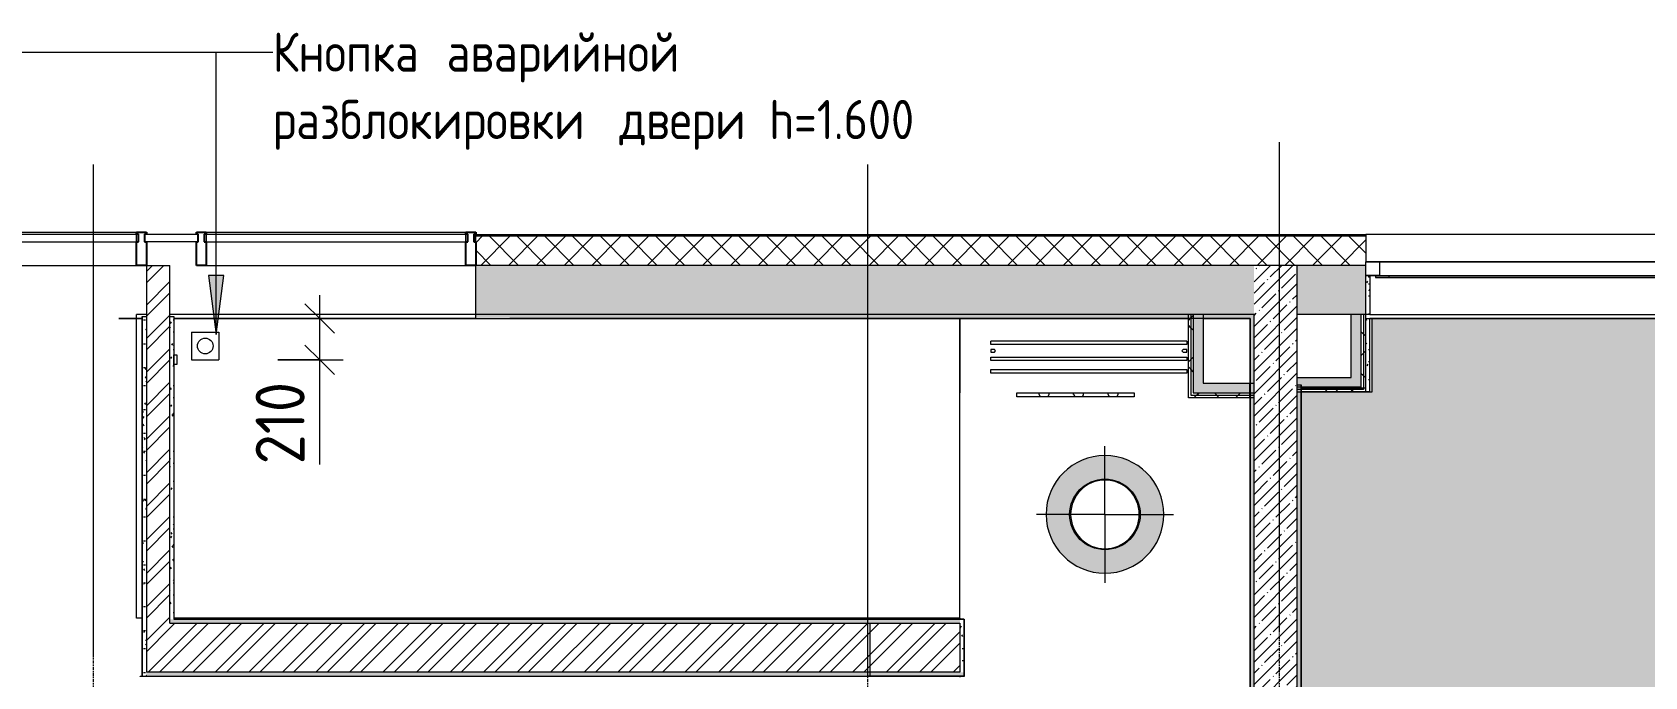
# Model space of a CAD drawing. Header units: millimetres. Extents: x 81610 to 276841, y -8553 to 29000.
# Drawn here: x 94348 to 102573, y 19302 to 22589 of the extents above; entities that cross this region are included whole.
import ezdxf

# ---------------------------------------------------------------- set-up
doc = ezdxf.new("R2010")
doc.units = ezdxf.units.MM
doc.linetypes.add('Осевая', pattern=[31.75, 6.35, -4.7625, 15.875, -4.7625])
for name, color, linetype, lineweight in [('A-ANNO-DIMS', 7, 'Continuous', 9), ('A-ANNO-DIMS-100', 7, 'Continuous', 9), ('A-ANNO-NOTE', 7, 'Continuous', 9), ('A-GLAZ', 7, 'Continuous', 9), ('A-GLAZ-1', 7, 'Continuous', 13), ('A-GLAZ-CWMG', 7, 'Continuous', 9), ('A-GLAZ-CWMG-1', 7, 'Continuous', 25), ('A-WALL', 7, 'Continuous', 9), ('I-WALL', 7, 'Continuous', 9), ('M-EQPM', 7, 'Continuous', 9), ('S-STRS-MBND', 7, 'Continuous', 9), ('Знаки', 7, 'Continuous', 9), ('Оси', 7, 'Continuous', 9), ('Оси-2', 7, 'Осевая', 9)]:
    doc.layers.add(name, color=color, linetype=linetype, lineweight=lineweight)
for name, color, linetype, lineweight, true_color in [('A-CLNG-1', 7, 'Continuous', 9, 0xeaeaea), ('A-WALL-1', 7, 'Continuous', 9, 0x3c3c3c), ('A-WALL-2', 7, 'Continuous', 9, 0x535353), ('A-WALL-FNSH-1', 7, 'Continuous', 9, 0x3c3c3c), ('G-ANNO-TEXT-1', 7, 'Continuous', 9, 0x3c3c3c), ('I-WALL-1', 7, 'Continuous', 9, 0x535353), ('Q-SPCQ-3', 7, 'Continuous', 9, 0x008040)]:
    doc.layers.add(name, color=color, linetype=linetype, lineweight=lineweight, true_color=true_color)
doc.layers.add('A-CLNG-PATT-1', color=7, linetype='Continuous', lineweight=9, transparency=1)
doc.styles.add('GOST Common_1', font='GOST_Common.ttf', dxfattribs={"width": 0.9, "height": 200})
doc.styles.add('ISOCPEUR', font='isocpeur.ttf', dxfattribs={"width": 0.9, "height": 250})
doc.dimstyles.new('ISO-2_5_0_9К_БОЛЬШОЙ_1', dxfattribs={"dimscale": 304.8, "dimtxt": 248.995294, "dimasz": 0.492126, "dimexe": 0.393701, "dimexo": 0.984252, "dimgap": 0, "dimtad": 1, "dimdec": 0, "dimrnd": 10, "dimzin": 0, "dimdsep": 46, "dimtxsty": 'ISOCPEUR', "dimblk1": 'OBLIQUE', "dimblk2": 'OBLIQUE', "dimsah": 1, "dimcen": 0.09, "dimdle": 0.393701, "dimazin": 0, "dimtfac": 1, "dimtdec": 4, "dimtix": 1, "dimtmove": 1, "dimatfit": 3, "dimfxl": 1, "dimtvp": 1, "dimtolj": 1, "dimtzin": 0, "dimarcsym": 2})
pattern_1 = [(45, (0, 0), (-57.024626, 57.024626), []), (45, (57.025, 0), (-57.024626, 57.024626), [100.806, -20.161, 3.353, -16.808])]
pattern_2 = [(45, (0, 0), (-85.53659, 85.53659), []), (45, (57.02, 0), (-85.53659, 85.53659), [])]
pattern_3 = [(0, (0, 0), (121.92, 30.48), [10.058, -81.382, 10.058, -81.382, -487.68]), (0, (0, 0), (121.92, 30.48), [-182.88, 10.058, -172.822, 10.058, -81.382, -213.36]), (0, (0, 0), (121.92, 30.48), [-457.2, 10.058, -50.902, 10.058, -142.342]), (120, (45.72, 15.24), (-87.356454, 90.345817), [10.058, -81.382, 10.058, -81.382, -487.68]), (120, (45.72, 15.24), (-87.356454, 90.345817), [-182.88, 10.058, -172.822, 10.058, -81.382, -213.36]), (120, (45.72, 15.24), (-87.356454, 90.345817), [-457.2, 10.058, -50.902, 10.058, -142.342]), (240, (60.96, 76.2), (-34.563546, -120.825817), [10.058, -81.382, 10.058, -81.382, -487.68]), (240, (60.96, 76.2), (-34.563546, -120.825817), [-182.88, 10.058, -172.822, 10.058, -81.382, -213.36]), (240, (60.96, 76.2), (-34.563546, -120.825817), [-457.2, 10.058, -50.902, 10.058, -142.342])]
pattern_4 = [(45, (0, 0), (-106.06602, 106.06602), []), (135, (0, 0), (-106.06602, -106.06602), [])]

# ---------------------------------------------------------------- blocks, each defined once
blk = doc.blocks.new('120_Окно_СКБ_2Ст_Фрамуга сверху - 120_Окно_СКБ_2Ст_2300х2500_h_ ДОО-23103760-Сводный план потолков 1 этажа в осях 23-33')
at = {"layer": 'A-GLAZ'}
for p, q in [((1150, -57), (-1150, -57)), ((-1080, -57), (1080, -57)), ((-1150, -127), (1150, -127)), ((-1080, -127), (1080, -127))]:
    blk.add_line(p, q, dxfattribs=at)
at = {"layer": 'A-GLAZ-1'}
for p, q in [((-1150, -127), (-1150, -57)), ((-1150, -57), (-1080, -57)), ((-1080, -57), (-1080, -127)), ((520, -127), (520, -57)), ((520, -57), (590, -57)), ((590, -57), (590, -127)), ((1080, -127), (1080, -57)), ((1080, -57), (1150, -57)), ((1150, -57), (1150, -127)), ((-1080, -127), (-1150, -127)), ((-1100, -127), (-1100, -137)), ((-1100, -137), (540, -137)), ((540, -137), (-1100, -137)), ((-1030, -137), (-1030, -127)), ((470, -137), (470, -127)), ((590, -127), (520, -127)), ((540, -137), (540, -127)), ((570, -127), (570, -137)), ((570, -137), (1100, -137)), ((1100, -137), (570, -137)), ((640, -137), (640, -127)), ((1030, -137), (1030, -127)), ((1150, -127), (1080, -127)), ((1100, -137), (1100, -127))]:
    blk.add_line(p, q, dxfattribs=at)
blk = doc.blocks.new('Прямоугольный импост - Импост структурный с накладкой - 170мм-22855209-Сводный план потолков 1 этажа в осях 23-33')
at = {"layer": 'A-GLAZ-CWMG-1'}
for p, q in [((0, 160), (-50, 160)), ((-50, 160), (-50, 40)), ((0, 40), (0, 160)), ((-50, 40), (-40, 40)), ((-40, 0), (-50, 0)), ((-50, 0), (-50, -10)), ((-40, 40), (-40, 0)), ((-10, 0), (-10, 40)), ((-10, 40), (0, 40)), ((0, 0), (-10, 0)), ((0, -10), (0, 0)), ((-50, -10), (0, -10))]:
    blk.add_line(p, q, dxfattribs=at)
blk = doc.blocks.new('PNS_Панель прямоугольная - Нр_Металл - 40мм-23713233-Сводный план потолков 1 этажа в осях 23-33')
at = {"layer": 'A-GLAZ'}
for p, q in [((-137.5, 0), (137.5, 0)), ((-127.5, 0), (127.5, 0)), ((127.5, -40), (-127.5, -40))]:
    blk.add_line(p, q, dxfattribs=at)
blk = doc.blocks.new('Прямоугольный импост - Импост структурный с накладкой - 170мм-22855665-Сводный план потолков 1 этажа в осях 23-33')
at = {"layer": 'A-GLAZ-CWMG-1'}
for p, q in [((25, 160), (-25, 160)), ((-25, 160), (-25, 40)), ((25, 40), (25, 160)), ((-25, 40), (-15, 40)), ((-15, 0), (-25, 0)), ((-25, 0), (-25, -10)), ((-15, 40), (-15, 0)), ((15, 0), (15, 40)), ((15, 40), (25, 40)), ((25, 0), (15, 0)), ((25, -10), (25, 0)), ((-25, -10), (25, -10))]:
    blk.add_line(p, q, dxfattribs=at)
blk = doc.blocks.new('Прямоугольный импост - Импост структурный с накладкой - 170мм-23668146-Сводный план потолков 1 этажа в осях 23-33')
at = {"layer": 'A-GLAZ-CWMG'}
for p, q in [((95235, 21570), (96560, 21570)), ((95235, 21560), (95235, 21520)), ((95235, 21560), (96560, 21560)), ((96560, 21520), (96560, 21560)), ((95235, 21520), (96560, 21520)), ((95235, 21400), (96560, 21400))]:
    blk.add_line(p, q, dxfattribs=at)
blk = doc.blocks.new('Прямоугольный импост - Импост структурный с накладкой - 170мм-22855553-Сводный план потолков 1 этажа в осях 23-33')
at = {"layer": 'A-GLAZ-CWMG'}
for p, q in [((93360, 21570), (94880, 21570)), ((93360, 21560), (93360, 21520)), ((93360, 21560), (94880, 21560)), ((94880, 21520), (94880, 21560)), ((93360, 21520), (94880, 21520)), ((93360, 21400), (94880, 21400))]:
    blk.add_line(p, q, dxfattribs=at)
blk = doc.blocks.new('radiator_prado_classic_z_tip_30_po exemplyaru - Classic Z Тип 30-300-31189092-Сводный план потолков 1 этажа в осях 23-33')
at = {"layer": 'M-EQPM'}
for p, q in [((0, 210), (0, 228)), ((0, 228), (1000, 228)), ((1000, 210), (0, 210)), ((1000, 228), (1000, 210)), ((0, 146), (0, 164)), ((0, 164), (1000, 164)), ((1000, 146), (0, 146)), ((17.5, 121.5), (0, 121.5)), ((17.5, 121.5), (0, 121.5)), ((0, 121.5), (0, 121.2)), ((0, 121.2), (0, 121.5)), ((0, 121.2), (0, 114)), ((0, 114), (0, 106.8)), ((0, 106.8), (0, 106.5)), ((0, 106.5), (0, 106.8)), ((0, 106.5), (17.5, 106.5)), ((0, 106.5), (17.5, 106.5)), ((1000, 121.5), (982.5, 121.5)), ((1000, 121.5), (982.5, 121.5)), ((982.5, 106.5), (1000, 106.5)), ((982.5, 106.5), (1000, 106.5)), ((1000, 164), (1000, 146)), ((1000, 121.5), (1000, 121.2)), ((1000, 121.2), (1000, 121.5)), ((1000, 121.5), (1000, 121.2)), ((1000, 106.5), (1000, 121.5)), ((1000, 106.8), (1000, 106.5)), ((1000, 106.5), (1000, 106.8)), ((1000, 106.8), (1000, 106.5)), ((0, 64), (0, 82)), ((0, 82), (1000, 82)), ((0, 64), (1000, 64)), ((1000, 82), (1000, 64))]:
    blk.add_line(p, q, dxfattribs=at)
for points, knots in [([(25, 114), (24.5, 114.5), (23.6, 115.4), (22.4, 116.6), (21.6, 117.4), (21.1, 117.9), (20.8, 118.2), (20.5, 118.5), (20.2, 118.8), (19.9, 119.2), (19.6, 119.4), (19.3, 119.7), (19, 120), (18.7, 120.3), (18.5, 120.5), (18.3, 120.7), (18.1, 120.9), (17.9, 121.1), (17.8, 121.2), (17.7, 121.3), (17.5, 121.5), (17.5, 121.5), (17.5, 121.5)], [0, 0, 0, 0, 0.142857, 0.285714, 0.357143, 0.392857, 0.428571, 0.464286, 0.5, 0.535714, 0.571429, 0.607143, 0.642857, 0.678571, 0.714286, 0.75, 0.785714, 0.821429, 0.857143, 0.892857, 0.928571, 1, 1, 1, 1]), ([(17.5, 106.5), (17.5, 106.5), (17.5, 106.5), (17.7, 106.7), (17.8, 106.8), (17.9, 106.9), (18.1, 107.1), (18.3, 107.3), (18.5, 107.5), (18.7, 107.7), (19, 108), (19.3, 108.3), (19.6, 108.6), (19.9, 108.8), (20.3, 109.3), (20.7, 109.7), (21.1, 110.1), (21.6, 110.6), (22.4, 111.4), (23.6, 112.6), (24.5, 113.5), (25, 114)], [0, 0, 0, 0, 0.071429, 0.107143, 0.142857, 0.178571, 0.214286, 0.25, 0.285714, 0.321429, 0.357143, 0.392857, 0.428571, 0.464286, 0.5, 0.571429, 0.607143, 0.642857, 0.714286, 0.857143, 1, 1, 1, 1]), ([(982.5, 121.5), (982.5, 121.5), (982.5, 121.5), (982.3, 121.3), (982.2, 121.2), (982.1, 121.1), (981.9, 120.9), (981.7, 120.7), (981.5, 120.5), (981.3, 120.3), (981, 120), (980.7, 119.7), (980.4, 119.4), (980.1, 119.2), (979.7, 118.7), (979.3, 118.3), (978.9, 117.9), (978.4, 117.4), (977.6, 116.6), (976.4, 115.4), (975.5, 114.5), (975, 114)], [0, 0, 0, 0, 0.071429, 0.107143, 0.142857, 0.178571, 0.214286, 0.25, 0.285714, 0.321429, 0.357143, 0.392857, 0.428571, 0.464286, 0.5, 0.571429, 0.607143, 0.642857, 0.714286, 0.857143, 1, 1, 1, 1]), ([(975, 114), (975.5, 113.5), (976.4, 112.6), (977.6, 111.4), (978.4, 110.6), (978.9, 110.1), (979.2, 109.8), (979.5, 109.5), (979.8, 109.2), (980.1, 108.8), (980.4, 108.6), (980.7, 108.3), (981, 108), (981.3, 107.7), (981.5, 107.5), (981.7, 107.3), (981.9, 107.1), (982.1, 106.9), (982.2, 106.8), (982.3, 106.7), (982.5, 106.5), (982.5, 106.5), (982.5, 106.5)], [0, 0, 0, 0, 0.142857, 0.285714, 0.357143, 0.392857, 0.428571, 0.464286, 0.5, 0.535714, 0.571429, 0.607143, 0.642857, 0.678571, 0.714286, 0.75, 0.785714, 0.821429, 0.857143, 0.892857, 0.928571, 1, 1, 1, 1])]:
    blk.add_open_spline(points, degree=3, knots=knots, dxfattribs=at)
blk = doc.blocks.new('Кнопка аварийной разблокировки двери - Тип 1-29506772-Сводный план потолков 1 этажа в осях 23-33')
at = {"layer": 'Q-SPCQ-3'}
for p, q in [((-15, 230), (125, 230)), ((-15, 90), (-15, 230)), ((125, 90), (125, 230)), ((-15, 90), (125, 90)), ((100, 15.5), (150, 15.5)), ((100, 0.5), (100, 15.5)), ((150, 0.5), (100, 0.5)), ((150, 15.5), (150, 0.5))]:
    blk.add_line(p, q, dxfattribs=at)
blk.add_circle((55, 160), 40, dxfattribs=at)
blk = doc.blocks.new('Съемный металлический экран с перфорацией - E1-31419153-Сводный план потолков 1 этажа в осях 23-33')
at = {"layer": 'Знаки'}
h = blk.add_hatch(dxfattribs=at)
h.set_pattern_fill('FP_42', color=256, style=0, pattern_type=2)
h.set_pattern_definition([(0, (-99350.585, -20730), (0, 50.8), [13.612, -74.376]), (60, (-99325.185, -20723.194), (-43.99409, 25.4), [13.612, -74.376]), (120, (-99318.38, -20697.794), (-43.99409, -25.4), [13.612, -74.376]), (30, (-99336.97, -20730), (9e-05, 101.59984), [13.612, -87.988]), (30, (-99362.37, -20686.01), (9e-05, 101.59984), [13.612, -87.988]), (150, (-99350.585, -20730), (-87.98809, -50.79984), [13.612, -87.988]), (150, (-99325.185, -20686.01), (-87.98809, -50.79984), [13.612, -87.988]), (90, (-99318.38, -20711.41), (-87.988, 50.8), [13.612, -87.988]), (90, (-99369.18, -20711.41), (-87.988, 50.8), [13.612, -87.988])])
h.paths.add_polyline_path([(600, 0), (600, 20), (0, 20), (0, 0)])
for p, q in [((0, 0), (0, 20)), ((0, 20), (600, 20)), ((600, 0), (0, 0)), ((600, 20), (600, 0))]:
    blk.add_line(p, q, dxfattribs=at)
blk = doc.blocks.new('DIMBLOCK42-Сводный план потолков 1 этажа в осях 23-33')
at = {"layer": 'A-ANNO-DIMS-100'}
for p, q in [((95814.1, 20799), (95814.1, 21249)), ((96008.1, 21129), (95694.1, 21129)), ((95814.1, 21129), (96008.1, 21129)), ((95814.1, 20916), (95814.1, 21024)), ((95600.5, 20919), (95934.1, 20919)), ((95814.1, 20919), (95600.5, 20919)), ((95814.1, 20385.1), (95814.1, 20916))]:
    blk.add_line(p, q, dxfattribs=at)
at = {"layer": 'A-ANNO-DIMS-100', "lineweight": 20}
for p, q in [((95814.1, 21129), (95739.1, 21204)), ((95814.1, 21129), (95889.1, 21054)), ((95814.1, 20919), (95739.1, 20994)), ((95814.1, 20919), (95889.1, 20844))]:
    blk.add_line(p, q, dxfattribs=at)
at = {"layer": 'A-ANNO-DIMS-100', "color": 0, "insert": (95487.5, 20385.1), "char_height": 250, "width": 517.144, "attachment_point": 1, "rotation": 90, "line_spacing_factor": 1.149209, "style": 'ISOCPEUR'}
blk.add_mtext('210', dxfattribs=at)
blk = doc.blocks.new('_Oblique')
at = {"color": 0, "linetype": 'ByBlock', "lineweight": -2}
blk.add_line((-0.5, -0.5), (0.5, 0.5), dxfattribs=at)

msp = doc.modelspace()

# ---------------------------------------------------------------- hatches: boundary and pattern name
at = {"layer": 'A-CLNG-PATT-1'}
msp.add_hatch(color=256, dxfattribs=at).paths.add_polyline_path([(110112.1, 19120), (110529, 19120), (110529, 20870), (110329, 20870), (110329, 21130), (108490, 21130), (108490, 20750), (108130, 20750), (108130, 21130), (106070, 21129), (106070, 20750), (105530, 20750), (105530, 21130), (101181, 21130), (101181, 20754), (100821, 20754), (100821, 19120), (108765.4, 19120)])
h = msp.add_hatch(color=256, dxfattribs=at)
h.paths.add_polyline_path([(99819.5, 19830), (99878, 19835.8), (99934.3, 19852.8), (99986.2, 19880.6), (100031.6, 19917.9), (100068.9, 19963.3), (100096.7, 20015.2), (100113.7, 20071.5), (100119.5, 20130), (100113.7, 20188.5), (100096.7, 20244.8), (100068.9, 20296.7), (100031.6, 20342.1), (99986.2, 20379.4), (99934.3, 20407.2), (99878, 20424.2), (99819.5, 20430), (99761, 20424.2), (99704.7, 20407.2), (99652.8, 20379.4), (99607.4, 20342.1), (99570.1, 20296.7), (99542.3, 20244.8), (99525.3, 20188.5), (99519.5, 20130), (99525.3, 20071.5), (99542.3, 20015.2), (99570.1, 19963.3), (99607.4, 19917.9), (99652.8, 19880.6), (99704.7, 19852.8), (99761, 19835.8)])
h.paths.add_polyline_path([(99819.5, 19955), (99774.2, 19961), (99732, 19978.4), (99695.8, 20006.3), (99667.9, 20042.5), (99650.5, 20084.7), (99644.5, 20130), (99650.5, 20175.3), (99667.9, 20217.5), (99695.8, 20253.7), (99732, 20281.6), (99774.2, 20299), (99819.5, 20305), (99864.8, 20299), (99907, 20281.6), (99943.2, 20253.7), (99972.6, 20213.7), (99988.5, 20175.3), (99994.5, 20130), (99988.5, 20084.7), (99971.1, 20042.5), (99943.2, 20006.3), (99907, 19978.4), (99864.8, 19961)])
at = {"layer": 'A-WALL'}
h = msp.add_hatch(dxfattribs=at)
h.set_pattern_fill('FP_5', color=256, style=0, pattern_type=2)
h.set_pattern_definition([(45, (0, 0), (-70.71068, 70.71068), []), (135, (0, 0), (-70.71068, -70.71068), [])])
h.paths.add_polyline_path([(111235.1, 21400), (111126.6, 21550), (110941.5, 21550), (111050, 21400)])
h.paths.add_polyline_path([(110803.2, 21400), (110694.6, 21550), (109950, 21550), (109950, 21400), (110350, 21400)])
h.paths.add_polyline_path([(109050, 21400), (109050, 21550), (107750, 21550), (107750, 21400), (108765.4, 21400)])
h.paths.add_polyline_path([(106050, 21400), (106850, 21400), (106850, 21550), (105550, 21550), (105550, 21400)])
h.paths.add_polyline_path([(104650, 21400), (104650, 21550), (103450, 21550), (103450, 21400)])
h.paths.add_polyline_path([(101150, 21400), (101150, 21550), (96610, 21550), (96610, 21400), (100800, 21400)])
h.paths.add_polyline_path([(93278, 21400), (93310, 21400), (93310, 21550), (93060, 21550), (93060, 21400)])
at = {"layer": 'G-ANNO-TEXT-1'}
msp.add_hatch(color=256, dxfattribs=at).paths.add_polyline_path([(95286.5, 21047.8), (95326, 21347.8), (95247, 21347.8)])
at = {"layer": 'I-WALL'}
h = msp.add_hatch(dxfattribs=at)
h.set_pattern_fill('FP_2', color=256, style=0, pattern_type=2)
h.set_pattern_definition(pattern_1)
h.paths.add_polyline_path([(100580, 21150), (100580, 21400), (96610, 21400), (96610, 21150), (97991.5, 21150)])
h.paths.add_polyline_path([(93310, 21150), (93310, 21400), (93060, 21400), (93060, 21150), (93278, 21150)])
h = msp.add_hatch(dxfattribs=at)
h.set_pattern_fill('FP_16', color=256, style=0, pattern_type=2)
h.set_pattern_definition(pattern_2)
h.paths.add_polyline_path([(94930, 19325), (95050, 19325), (95050, 21400), (94930, 21400), (94930, 21142.3)])
h = msp.add_hatch(dxfattribs=at)
h.set_pattern_fill('FP_2', color=256, style=0, pattern_type=2)
h.set_pattern_definition(pattern_1)
h.paths.add_polyline_path([(100685, 17750), (100800, 17750), (100800, 21400), (100580, 21400), (100580, 17750)])
h = msp.add_hatch(dxfattribs=at)
h.set_pattern_fill('FP_2', color=256, style=0, pattern_type=2)
h.set_pattern_definition(pattern_1)
h.paths.add_polyline_path([(110350, 21150), (110350, 21400), (109950, 21400), (109950, 21150), (110112.1, 21150)])
h.paths.add_polyline_path([(109050, 21150), (109050, 21400), (107750, 21400), (107750, 21150), (108765.4, 21150)])
h.paths.add_polyline_path([(106850, 21150), (106850, 21400), (106050, 21400), (106050, 21150), (106071.9, 21150)])
h.paths.add_polyline_path([(104650, 21150), (104650, 21400), (103450, 21400), (103450, 21150)])
h.paths.add_polyline_path([(100800, 21150), (101150, 21150), (101150, 21400), (100800, 21400), (100800, 21348)])
h = msp.add_hatch(dxfattribs=at)
h.set_pattern_fill('FP_31', color=256, style=0, pattern_type=2)
h.set_pattern_definition(pattern_3)
h.paths.add_polyline_path([(101170, 21150), (101170, 21348), (101150, 21348), (101150, 21150)])
h = msp.add_hatch(dxfattribs=at)
h.set_pattern_fill('FP_31', color=256, style=0, pattern_type=2)
h.set_pattern_definition(pattern_3)
h.paths.add_polyline_path([(94910, 19305), (94930, 19305), (94930, 21140), (94910, 21140)])
h = msp.add_hatch(dxfattribs=at)
h.set_pattern_fill('FP_31', color=256, style=0, pattern_type=2)
h.set_pattern_definition(pattern_3)
h.paths.add_polyline_path([(95050, 19595), (95070, 19596), (95070, 21140), (95050, 21140)])
h = msp.add_hatch(dxfattribs=at)
h.set_pattern_fill('FP_31', color=256, style=0, pattern_type=2)
h.set_pattern_definition(pattern_3)
h.paths.add_polyline_path([(100560, 21130), (100560, 21150), (96610, 21150), (96610, 21130), (100559, 21130)])
h = msp.add_hatch(dxfattribs=at)
h.set_pattern_fill('FP_41', color=256, style=0, pattern_type=2)
h.set_pattern_definition(pattern_4)
h.paths.add_polyline_path([(100245, 20725), (100257.5, 20725), (100257.5, 21150), (100245, 21150), (100245, 20794.1)])
h = msp.add_hatch(dxfattribs=at)
h.set_pattern_fill('FP_41', color=256, style=0, pattern_type=2)
h.set_pattern_definition(pattern_4)
h.paths.add_polyline_path([(100257.5, 20737.5), (100270, 20737.5), (100270, 21150), (100257.5, 21150), (100257.5, 20794.1)])
for points in [[(100320, 20750), (100320, 21150), (100270, 21150), (100270, 20750)], [(101075, 20779), (101125, 20779), (101125, 21150), (101075, 21150), (101075, 20829)], [(101075, 20779), (101075, 20829), (100800, 20829), (100800, 20779)], [(100320, 20750), (100580, 20750), (100580, 20800), (100320, 20800), (100320, 20794.1)]]:
    msp.add_hatch(color=256, dxfattribs=at).paths.add_polyline_path(points)
h = msp.add_hatch(dxfattribs=at)
h.set_pattern_fill('FP_31', color=256, style=0, pattern_type=2)
h.set_pattern_definition(pattern_3)
h.paths.add_polyline_path([(100560, 17770), (100580, 17770), (100580, 21150), (100560, 21150), (100560, 17771)])
h = msp.add_hatch(dxfattribs=at)
h.set_pattern_fill('FP_41', color=256, style=0, pattern_type=2)
h.set_pattern_definition(pattern_4)
h.paths.add_polyline_path([(101125, 20766.5), (101137.5, 20766.5), (101137.5, 21150), (101125, 21150), (101125, 20779)])
h = msp.add_hatch(dxfattribs=at)
h.set_pattern_fill('FP_41', color=256, style=0, pattern_type=2)
h.set_pattern_definition(pattern_4)
h.paths.add_polyline_path([(101137.5, 20754), (101150, 20754), (101150, 21150), (101137.5, 21150), (101137.5, 20766.5)])
h = msp.add_hatch(dxfattribs=at)
h.set_pattern_fill('FP_31', color=256, style=0, pattern_type=2)
h.set_pattern_definition(pattern_3)
h.paths.add_polyline_path([(101170, 20775), (101170, 21130), (101150, 21130), (101150, 20775)])
h = msp.add_hatch(dxfattribs=at)
h.set_pattern_fill('FP_41', color=256, style=0, pattern_type=2)
h.set_pattern_definition(pattern_4)
h.paths.add_polyline_path([(100348.3, 20725), (100580, 20725), (100580, 20737.5), (100257.5, 20737.5), (100257.5, 20725), (100320, 20725)])
h = msp.add_hatch(dxfattribs=at)
h.set_pattern_fill('FP_41', color=256, style=0, pattern_type=2)
h.set_pattern_definition(pattern_4)
h.paths.add_polyline_path([(100320, 20737.5), (100580, 20737.5), (100580, 20750), (100270, 20750), (100270, 20737.5)])
h = msp.add_hatch(dxfattribs=at)
h.set_pattern_fill('FP_31', color=256, style=0, pattern_type=2)
h.set_pattern_definition(pattern_3)
h.paths.add_polyline_path([(100800, 17750), (100820, 17750), (100820, 20791.5), (100800, 20791.5), (100800, 19285.2)])
h = msp.add_hatch(dxfattribs=at)
h.set_pattern_fill('FP_41', color=256, style=0, pattern_type=2)
h.set_pattern_definition(pattern_4)
h.paths.add_polyline_path([(101125, 20766.5), (101125, 20779), (100800, 20779), (100800, 20766.5), (101075, 20766.5)])
h = msp.add_hatch(dxfattribs=at)
h.set_pattern_fill('FP_41', color=256, style=0, pattern_type=2)
h.set_pattern_definition(pattern_4)
h.paths.add_polyline_path([(101125, 20754), (101137.5, 20754), (101137.5, 20766.5), (100800, 20766.5), (100800, 20754), (101075, 20754)])
h = msp.add_hatch(dxfattribs=at)
h.set_pattern_fill('FP_31', color=256, style=0, pattern_type=2)
h.set_pattern_definition(pattern_3)
h.paths.add_polyline_path([(101170, 20755), (101170, 20775), (100820, 20775), (100820, 20755)])
h = msp.add_hatch(dxfattribs=at)
h.set_pattern_fill('FP_31', color=256, style=0, pattern_type=2)
h.set_pattern_definition(pattern_3)
h.paths.add_polyline_path([(98621, 19575), (99080, 19575), (99080, 19595), (95050, 19595), (95050, 19575), (98610, 19575)])
h = msp.add_hatch(dxfattribs=at)
h.set_pattern_fill('FP_31', color=256, style=0, pattern_type=2)
h.set_pattern_definition(pattern_3)
h.paths.add_polyline_path([(99080, 19325), (99100, 19325), (99100, 19595), (99080, 19595), (99080, 19575)])
h = msp.add_hatch(dxfattribs=at)
h.set_pattern_fill('FP_16', color=256, style=0, pattern_type=2)
h.set_pattern_definition(pattern_2)
h.paths.add_polyline_path([(99080, 19325), (99080, 19575), (95050, 19575), (95050, 19325), (97991.5, 19325)])
h = msp.add_hatch(dxfattribs=at)
h.set_pattern_fill('FP_31', color=256, style=0, pattern_type=2)
h.set_pattern_definition(pattern_3)
h.paths.add_polyline_path([(99100, 19305), (99100, 19325), (94930, 19325), (94930, 19305), (97991.5, 19305)])

# ---------------------------------------------------------------- linework, layer by layer
at = {"layer": 'A-ANNO-NOTE'}
for q in [(99819.5, 20478.9), (99470.6, 20130), (99819.5, 19781.1), (100168.4, 20130)]:
    msp.add_line((99819.5, 20130), q, dxfattribs=at)
msp.add_circle((99819.5, 20130), 180, dxfattribs=at)
at = {"layer": 'A-CLNG-1'}
for p, q in [((101170.2, 21348), (101170.2, 21150)), ((101170.5, 21348), (101170.5, 21150)), ((101170.5, 21150), (103429, 21150)), ((104650, 21130), (101181, 21130)), ((101181, 21130), (101181, 20754)), ((100821, 20754), (100821, 19120)), ((101181, 20754), (100821, 20754))]:
    msp.add_line(p, q, dxfattribs=at)
for radius, start, end in [(300, 0, 180), (300, 0, 180), (175, 0, 180), (175, 0, 180), (300, 180, 0), (300, 180, 0), (175, 180, 0), (175, 180, 0)]:
    msp.add_arc((99819.5, 20130), radius, start, end, dxfattribs=at)
at = {"layer": 'A-WALL'}
for p, q in [((96610, 21553), (101150, 21553)), ((96610, 21550), (101150, 21550)), ((101150, 21400), (96610, 21400)), ((95070, 21140), (95070, 19595)), ((100257.5, 21150), (100257.5, 20737.5)), ((100270, 21150), (100270, 20750)), ((101125, 21150), (101125, 20779)), ((101137.5, 21150), (101137.5, 20766.5)), ((100560, 21130), (100559, 21130)), ((100559, 21130), (100559, 21129)), ((100560, 21130), (100560, 17770)), ((100257.5, 20737.5), (100580, 20737.5)), ((100270, 20750), (100580, 20750)), ((101125, 20779), (100800, 20779)), ((101137.5, 20766.5), (100800, 20766.5)), ((100820, 17750), (100820, 20791.5)), ((95071, 19595), (95070, 19595)), ((99080, 19575), (99080, 19325)), ((98621, 19305), (98610, 19305))]:
    msp.add_line(p, q, dxfattribs=at)
at = {"layer": 'A-WALL-1'}
for p, q in [((96610, 21130), (96610, 21550)), ((101150, 21550), (101150, 21418)), ((94930, 21400), (95050, 21400)), ((94930, 21400), (94930, 19325)), ((95050, 19575), (95050, 21400)), ((100800, 17530), (100800, 21400)), ((101150, 20754), (101150, 21348)), ((101170, 21348), (101170, 21150)), ((94910, 19305), (94910, 21140)), ((94910, 21140), (94930, 21140)), ((95050, 21140), (95070, 21140)), ((100580, 21150), (96610, 21150)), ((100245, 20725), (100245, 21150)), ((100320, 21150), (100320, 20800)), ((100580, 17750), (100580, 21150)), ((101170, 21150), (100800, 21150)), ((101075, 20829), (101075, 21150)), ((100559, 21130), (96783.8, 21130)), ((101150, 21130), (101170, 21130)), ((100800, 20829), (101075, 20829)), ((100320, 20800), (100580, 20800)), ((100800, 17530), (100800, 20791.5)), ((100800, 20791.5), (100820, 20791.5)), ((100821, 20754), (100800, 20754)), ((100820, 20775), (101150, 20775)), ((101170, 20755), (100820, 20755)), ((100580, 20725), (100245, 20725)), ((99100, 19595), (99100, 19305)), ((95050, 19575), (99080, 19575)), ((99080, 19325), (94930, 19325)), ((99100, 19305), (98621, 19305))]:
    msp.add_line(p, q, dxfattribs=at)
at = {"layer": 'A-WALL-2'}
msp.add_line((103450, 21558), (101150, 21558), dxfattribs=at)
at = {"layer": 'A-WALL-FNSH-1'}
for p, q in [((96610, 21550), (96610, 21558)), ((96610, 21558), (101150, 21558)), ((101150, 21558), (101150, 21550)), ((101171, 21348), (101171, 21150)), ((94909, 21140), (94910, 21140)), ((94909, 19304), (94909, 21140)), ((95070, 21140), (95071, 21140)), ((95071, 21140), (95071, 19595)), ((101170.5, 21150), (101170, 21150)), ((96610, 21130), (96783.8, 21130)), ((96783.8, 21130), (96783.8, 21129)), ((96784.3, 21129), (96784.3, 21130)), ((100320, 21129), (100245, 21129)), ((101170, 20755), (101170, 21130)), ((101170, 21130), (101171, 21130)), ((100559, 20725), (100559, 20800)), ((100820, 20791.5), (100821, 20791.5)), ((100821, 20791.5), (100821, 20754)), ((101171, 20753), (100821, 20753)), ((101171, 20755), (101171, 20753)), ((95070, 19596), (99101, 19596)), ((99100, 19595), (95071, 19595)), ((98610, 19596), (98610, 19595)), ((99101, 19596), (99101, 19304)), ((98610, 19305), (98610, 19575)), ((98621, 19575), (98621, 19304)), ((94899, 19304), (94899, 19305)), ((94899, 19305), (94909, 19305)), ((99101, 19304), (94899, 19304)), ((94910, 19305), (98610, 19305))]:
    msp.add_line(p, q, dxfattribs=at)
at = {"layer": 'G-ANNO-TEXT-1'}
for p, q in [((93514.3, 22487.8), (95574.6, 22487.8)), ((95286.5, 22487.8), (95574.6, 22487.8)), ((95286.5, 21047.8), (95286.5, 22487.8)), ((95326, 21347.8), (95247, 21347.8)), ((95247, 21347.8), (95286.5, 21047.8)), ((95286.5, 21047.8), (95326, 21347.8))]:
    msp.add_line(p, q, dxfattribs=at)
at = {"layer": 'I-WALL-1'}
for p, q in [((94790.1, 21130), (94790.1, 21129)), ((94910.1, 21130), (94790.1, 21130)), ((94790.1, 21129), (94910.1, 21129)), ((96610, 21130), (95070, 21130)), ((95070, 21129), (100245, 21129)), ((96560, 21130), (96560, 21129)), ((97161.1, 21129), (97161.1, 21130)), ((97318.1, 21130), (97318.1, 21129)), ((98800.5, 21129), (98800.5, 21130)), ((98925.6, 21130), (98925.6, 21129)), ((99065, 21129), (99065, 21130)), ((99079, 21130), (99079, 20750)), ((99080, 20750), (99080, 21130)), ((99179.6, 21129), (99179.6, 21130)), ((100320, 21129), (100559, 21129)), ((100559, 21129), (100559, 20800)), ((101181, 21130), (101171, 21130)), ((101171, 20755), (101171, 21130)), ((101171, 21129), (103450, 21129)), ((99080, 20750), (99079, 20750)), ((101170, 20755), (101170, 20754)), ((101171, 20755), (101170, 20755)), ((100559, 20725), (100559, 17770))]:
    msp.add_line(p, q, dxfattribs=at)
at = {"layer": 'S-STRS-MBND'}
for p, q in [((94880, 19600), (94880, 21150)), ((94930, 21150), (94880, 21150)), ((96610, 21150), (95050, 21150)), ((99080, 19600), (99080, 21130)), ((94910, 19600), (94880, 19600)), ((99080, 19600), (95069.9, 19600)), ((99080, 19600), (99080, 19595)), ((99080, 19305), (99080, 19300))]:
    msp.add_line(p, q, dxfattribs=at)
at = {"layer": 'Оси'}
for p, q in [((100710, 19528.3), (100710, 22028.3)), ((94660, 19415.1), (94660, 21915.1)), ((98610, 19415.1), (98610, 21915.1))]:
    msp.add_line(p, q, dxfattribs=at)
at = {"layer": 'Оси-2'}
for p, q in [((100710, 593.7), (100710, 19528.3)), ((94660, 593.7), (94660, 19415.1)), ((98610, 593.7), (98610, 19415.1))]:
    msp.add_line(p, q, dxfattribs=at)

# ---------------------------------------------------------------- block references
at = {"layer": 'A-GLAZ'}
for name, p in [('PNS_Панель прямоугольная - Нр_Металл - 40мм-23713233-Сводный план потолков 1 этажа в осях 23-33', (95057.5, 21560)), ('120_Окно_СКБ_2Ст_Фрамуга сверху - 120_Окно_СКБ_2Ст_2300х2500_h_ ДОО-23103760-Сводный план потолков 1 этажа в осях 23-33', (102300, 21475))]:
    msp.add_blockref(name, p, dxfattribs=at)
at = {"layer": 'A-GLAZ-CWMG'}
for name in ['Прямоугольный импост - Импост структурный с накладкой - 170мм-22855553-Сводный план потолков 1 этажа в осях 23-33', 'Прямоугольный импост - Импост структурный с накладкой - 170мм-23668146-Сводный план потолков 1 этажа в осях 23-33']:
    msp.add_blockref(name, (0, 0), dxfattribs=at)
at = {"layer": 'A-GLAZ-CWMG', "extrusion": (0, 0, -1), "rotation": 180}
for name, p in [('Прямоугольный импост - Импост структурный с накладкой - 170мм-22855665-Сводный план потолков 1 этажа в осях 23-33', (-94905, 21560)), ('Прямоугольный импост - Импост структурный с накладкой - 170мм-22855665-Сводный план потолков 1 этажа в осях 23-33', (-95210, 21560)), ('Прямоугольный импост - Импост структурный с накладкой - 170мм-22855209-Сводный план потолков 1 этажа в осях 23-33', (-96610, 21560))]:
    msp.add_blockref(name, p, dxfattribs=at)
at = {"layer": 'M-EQPM', "rotation": 180}
msp.add_blockref('radiator_prado_classic_z_tip_30_po exemplyaru - Classic Z Тип 30-300-31189092-Сводный план потолков 1 этажа в осях 23-33', (100236.7, 21078.3), dxfattribs=at)
at = {"layer": 'Q-SPCQ-3', "rotation": 270}
msp.add_blockref('Кнопка аварийной разблокировки двери - Тип 1-29506772-Сводный план потолков 1 этажа в осях 23-33', (95070.5, 21044), dxfattribs=at)
at = {"layer": 'Знаки'}
msp.add_blockref('Съемный металлический экран с перфорацией - E1-31419153-Сводный план потолков 1 этажа в осях 23-33', (99369.2, 20730), dxfattribs=at)

# ---------------------------------------------------------------- texts
at = {"layer": 'G-ANNO-TEXT-1', "char_height": 200, "attachment_point": 1, "style": 'GOST Common_1'}
for s, insert, width in [('Кнопка', (95574.6, 22587.8), 995.696), ('\\fGOST Common|b0|i0|c204|p34|;\\W.9; ', (96396.1, 22587.8), 79.367), ('аварийной', (96461.6, 22587.8), 1471.898), ('\\fGOST Common|b0|i0|c204|p34|;\\W.9; ', (97676, 22587.8), 79.367), ('разблокировки', (95574.6, 22243.9), 2063.544), ('\\fGOST Common|b0|i0|c204|p34|;\\W.9; ', (97277.2, 22243.9), 79.367), (' h=1.600', (97997.5, 22243.9), 1046.202), ('двери', (97342.7, 22243.9), 793.671)]:
    msp.add_mtext(s, dxfattribs=dict(at, insert=insert, width=width))

# ---------------------------------------------------------------- dimensions: what is measured, and where the dimension line sits
at = {"layer": 'A-ANNO-DIMS'}
dim = msp.add_linear_dim(base=(95814.1, 21129), p1=(95300.5, 20919), p2=(95708.1, 21129), angle=90, dimstyle='ISO-2_5_0_9К_БОЛЬШОЙ_1', override={"dimpost": '<>', "dimfxl": 458.492409}, dxfattribs=at)
dim.commit()
dim.dimension.update_dxf_attribs({"geometry": 'DIMBLOCK42-Сводный план потолков 1 этажа в осях 23-33', "text_midpoint": (95654.2, 20643.6), "dimtype": 160, "text_rotation": 90})

doc.saveas('drawing.dxf')
